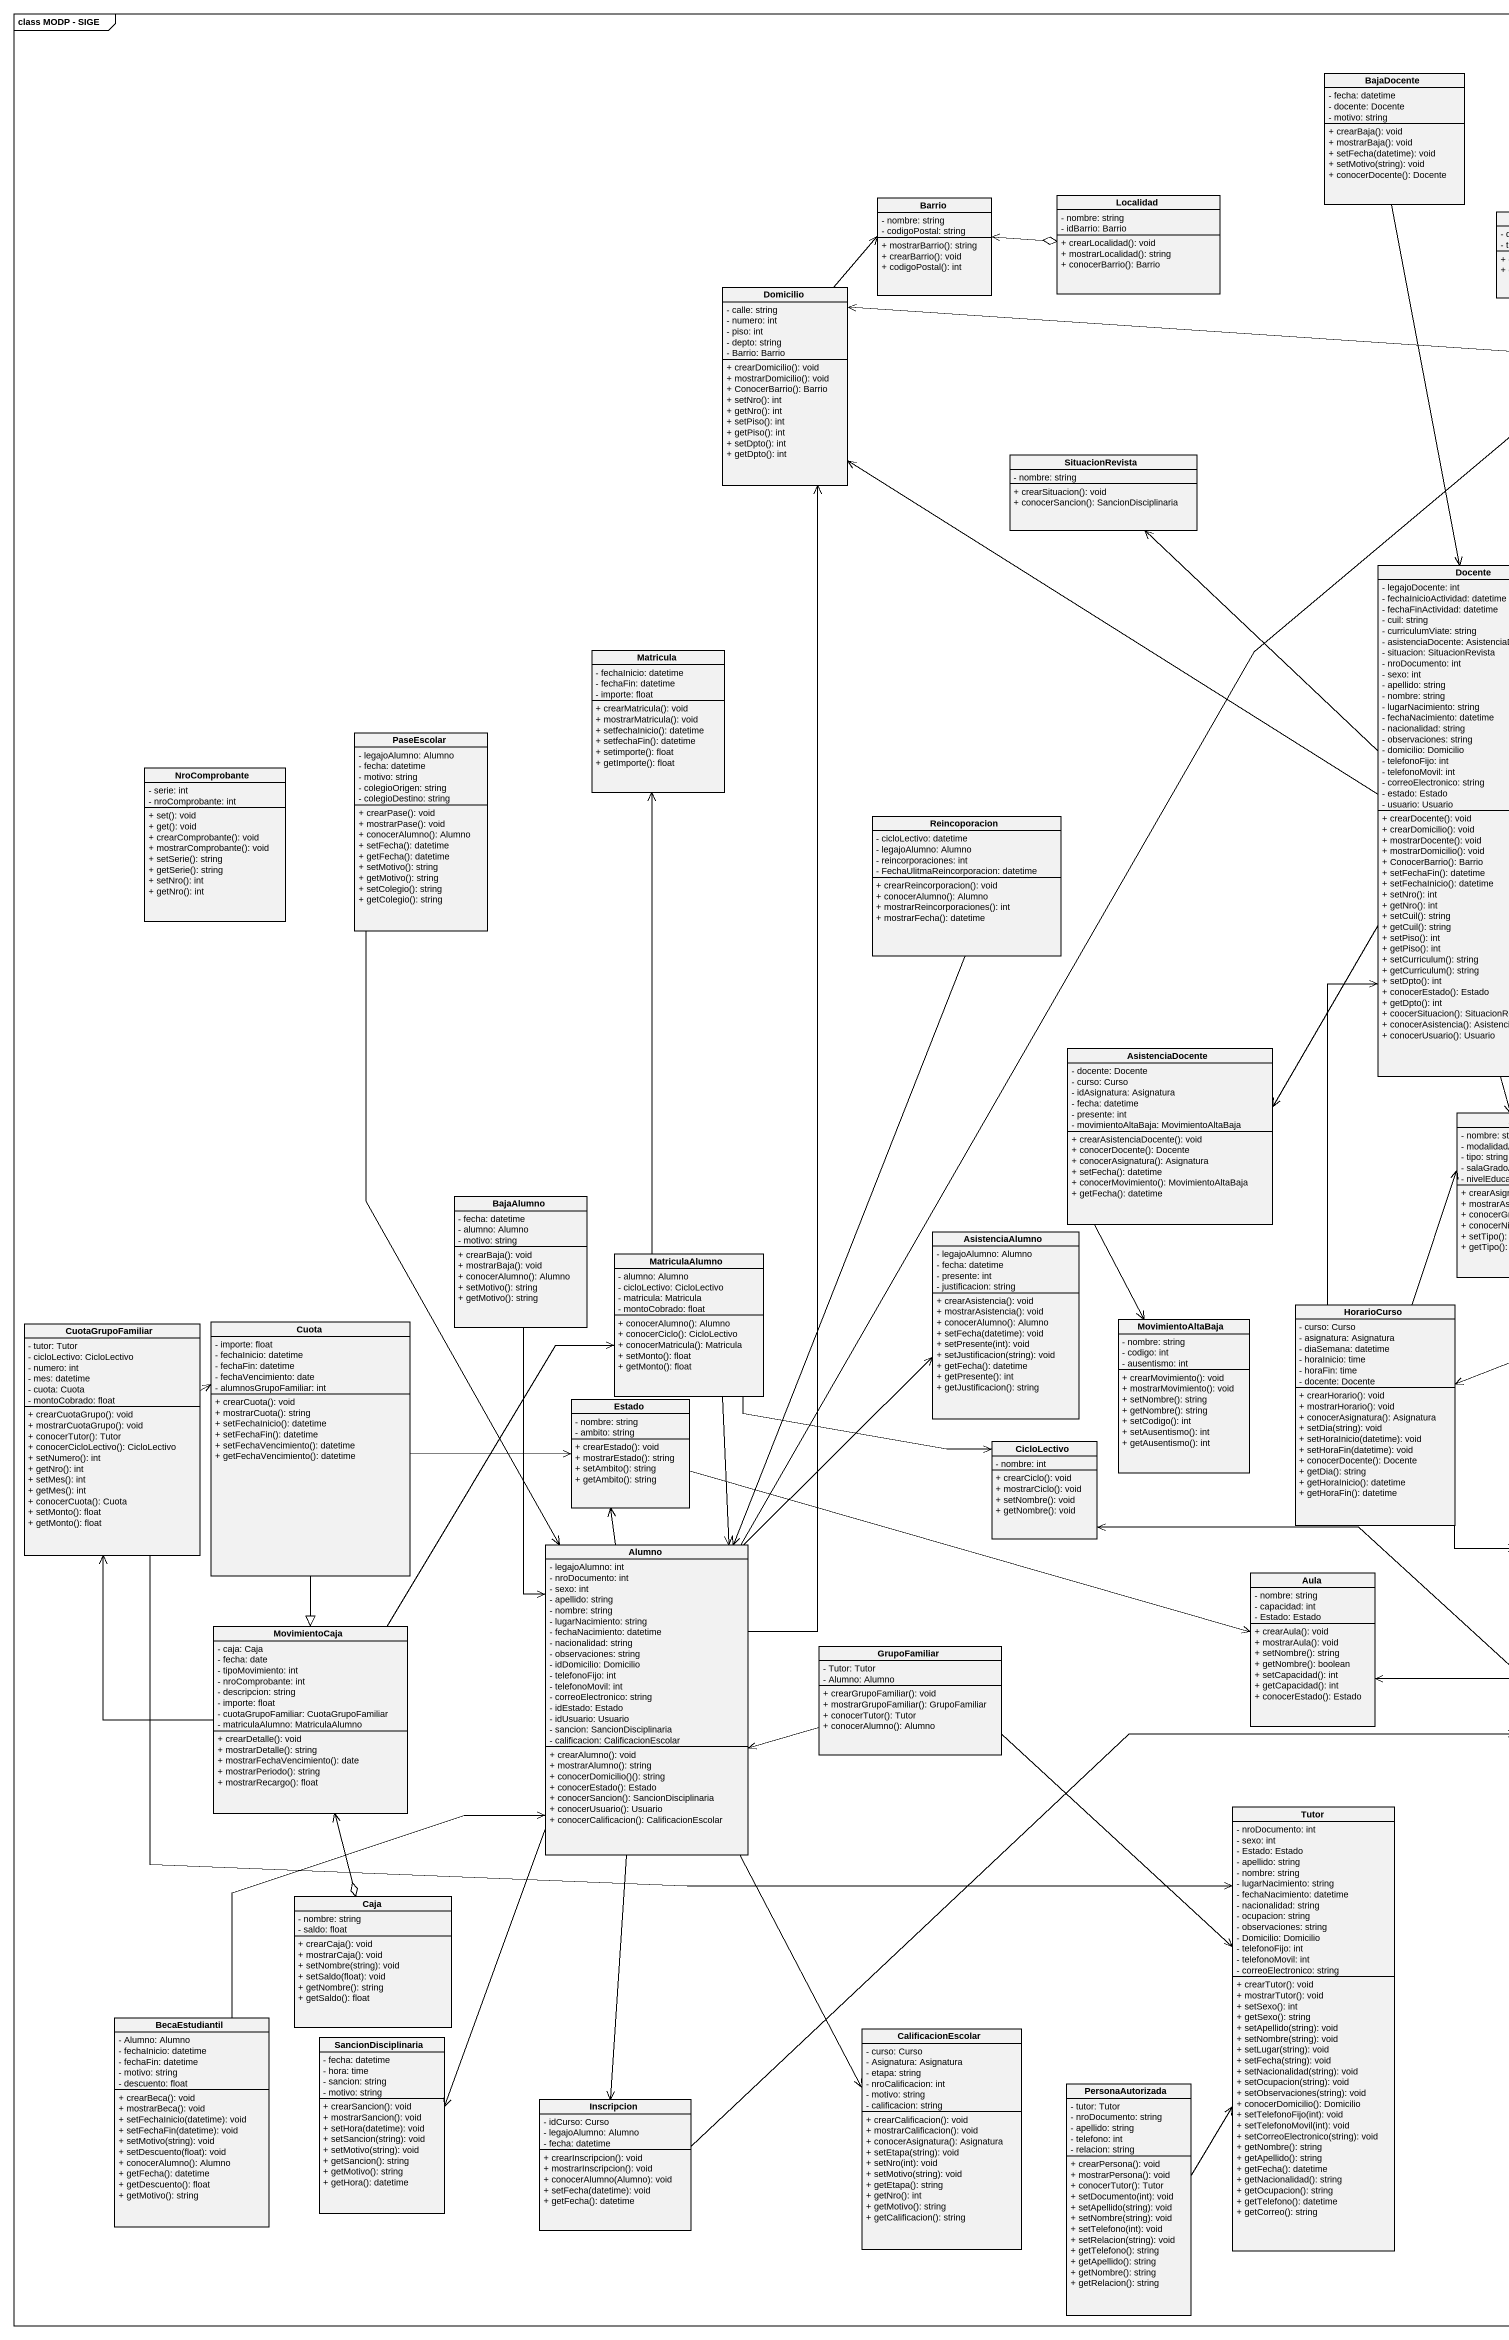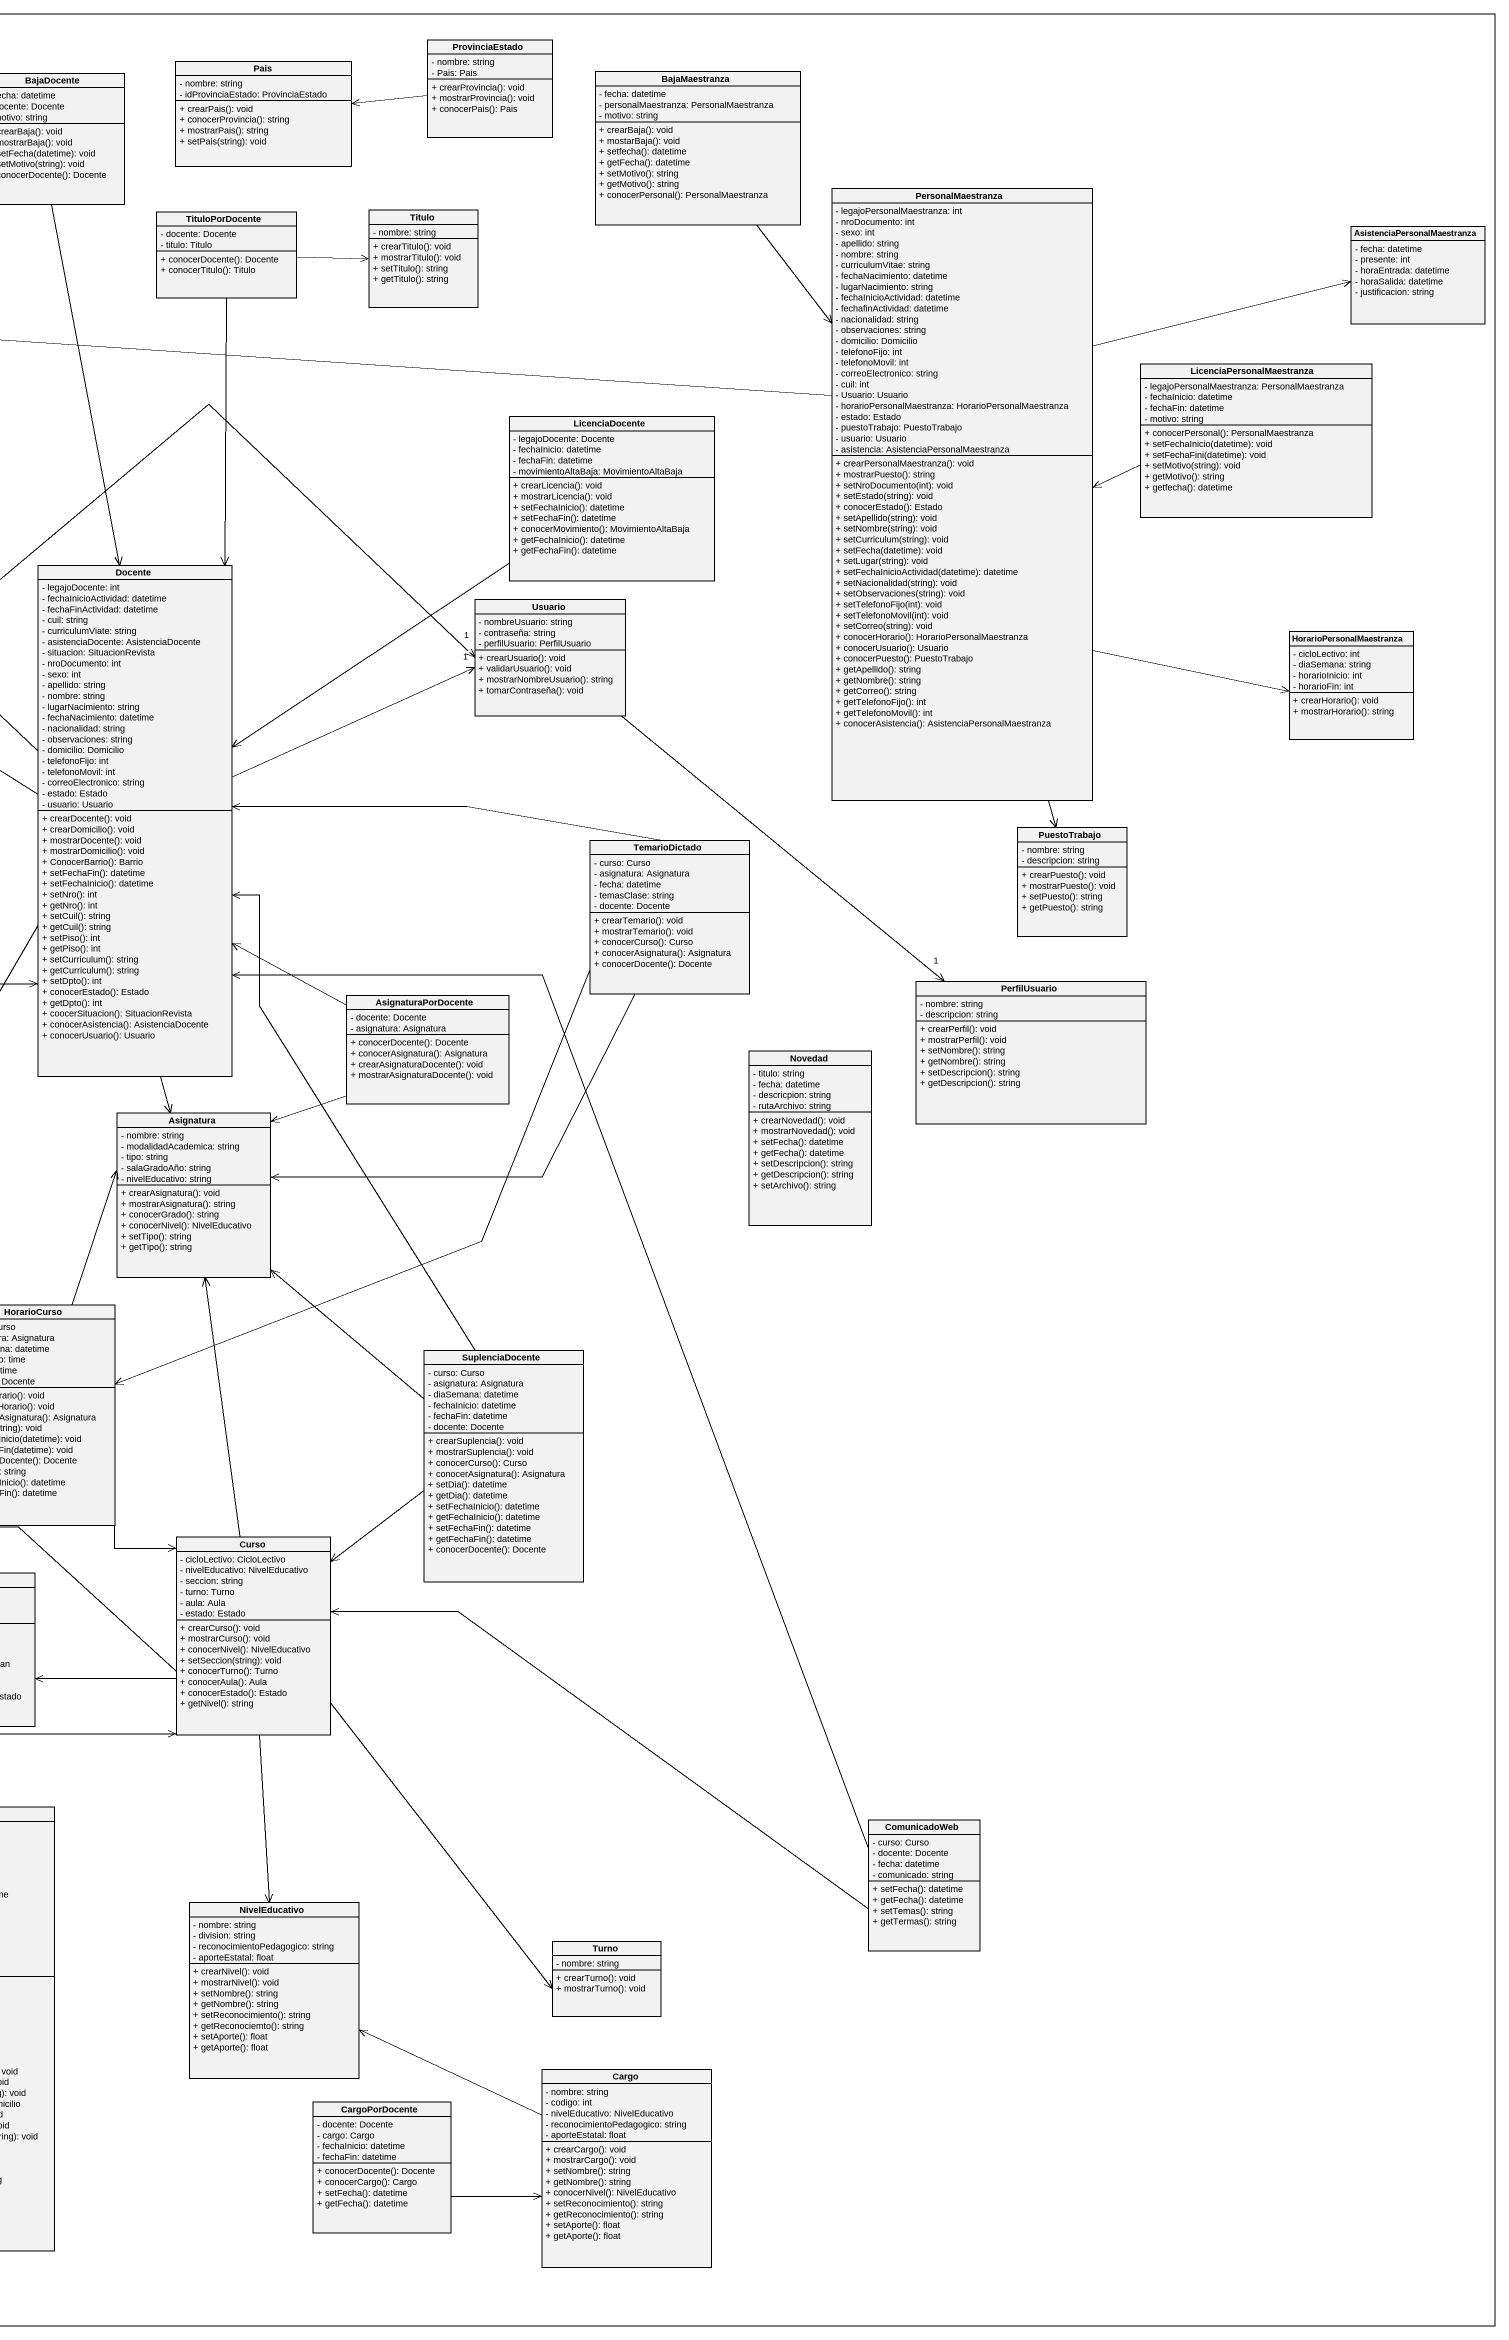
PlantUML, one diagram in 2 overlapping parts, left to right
@startuml
mainframe class MODP - SIGE
hide circle
hide empty members
skinparam classAttributeIconSize 0
class ProvinciaEstado {
  - nombre: string
  - Pais: Pais
  + crearProvincia(): void
  + mostrarProvincia(): void
  + conocerPais(): Pais
}
class BajaDocente {
  - fecha: datetime
  - docente: Docente
  - motivo: string
  + crearBaja(): void
  + mostrarBaja(): void
  + setFecha(datetime): void
  + setMotivo(string): void
  + conocerDocente(): Docente
}
class Pais {
  - nombre: string
  - idProvinciaEstado: ProvinciaEstado
  + crearPais(): void
  + conocerProvincia(): string
  + mostrarPais(): string
  + setPais(string): void
}
class BajaMaestranza {
  - fecha: datetime
  - personalMaestranza: PersonalMaestranza
  - motivo: string
  + crearBaja(): void
  + mostarBaja(): void
  + setfecha(): datetime
  + getFecha(): datetime
  + setMotivo(): string
  + getMotivo(): string
  + conocerPersonal(): PersonalMaestranza
}
class Barrio {
  - nombre: string
  - codigoPostal: string
  + mostrarBarrio(): string
  + crearBarrio(): void
  + codigoPostal(): int
}
class Localidad {
  - nombre: string
  - idBarrio: Barrio
  + crearLocalidad(): void
  + mostrarLocalidad(): string
  + conocerBarrio(): Barrio
}
class Titulo {
  - nombre: string
  + crearTitulo(): void
  + mostrarTitulo(): void
  + setTitulo(): string
  + getTitulo(): string
}
class PersonalMaestranza {
  - legajoPersonalMaestranza: int
  - nroDocumento: int
  - sexo: int
  - apellido: string
  - nombre: string
  - curriculumVitae: string
  - fechaNacimiento: datetime
  - lugarNacimiento: string
  - fechaInicioActividad: datetime
  - fechafinActividad: datetime
  - nacionalidad: string
  - observaciones: string
  - domicilio: Domicilio
  - telefonoFijo: int
  - telefonoMovil: int
  - correoElectronico: string
  - cuil: int
  - Usuario: Usuario
  - horarioPersonalMaestranza: HorarioPersonalMaestranza
  - estado: Estado
  - puestoTrabajo: PuestoTrabajo
  - usuario: Usuario
  - asistencia: AsistenciaPersonalMaestranza
  + crearPersonalMaestranza(): void
  + mostrarPuesto(): string
  + setNroDocumento(int): void
  + setEstado(string): void
  + conocerEstado(): Estado
  + setApellido(string): void
  + setNombre(string): void
  + setCurriculum(string): void
  + setFecha(datetime): void
  + setLugar(string): void
  + setFechaInicioActividad(datetime): datetime
  + setNacionalidad(string): void
  + setObservaciones(string): void
  + setTelefonoFijo(int): void
  + setTelefonoMovil(int): void
  + setCorreo(string): void
  + conocerHorario(): HorarioPersonalMaestranza
  + conocerUsuario(): Usuario
  + conocerPuesto(): PuestoTrabajo
  + getApellido(): string
  + getNombre(): string
  + getCorreo(): string
  + getTelefonoFijo(): int
  + getTelefonoMovil(): int
  + conocerAsistencia(): AsistenciaPersonalMaestranza
}
class TituloPorDocente {
  - docente: Docente
  - titulo: Titulo
  + conocerDocente(): Docente
  + conocerTitulo(): Titulo
}
class AsistenciaPersonalMaestranza {
  - fecha: datetime
  - presente: int
  - horaEntrada: datetime
  - horaSalida: datetime
  - justificacion: string
}
class Domicilio {
  - calle: string
  - numero: int
  - piso: int
  - depto: string
  - Barrio: Barrio
  + crearDomicilio(): void
  + mostrarDomicilio(): void
  + ConocerBarrio(): Barrio
  + setNro(): int
  + getNro(): int
  + setPiso(): int
  + getPiso(): int
  + setDpto(): int
  + getDpto(): int
}
class LicenciaPersonalMaestranza {
  - legajoPersonalMaestranza: PersonalMaestranza
  - fechaInicio: datetime
  - fechaFin: datetime
  - motivo: string
  + conocerPersonal(): PersonalMaestranza
  + setFechaInicio(datetime): void
  + setFechaFini(datetime): void
  + setMotivo(string): void
  + getMotivo(): string
  + getfecha(): datetime
}
class LicenciaDocente {
  - legajoDocente: Docente
  - fechaInicio: datetime
  - fechaFin: datetime
  - movimientoAltaBaja: MovimientoAltaBaja
  + crearLicencia(): void
  + mostrarLicencia(): void
  + setFechaInicio(): datetime
  + setFechaFin(): datetime
  + conocerMovimiento(): MovimientoAltaBaja
  + getFechaInicio(): datetime
  + getFechaFin(): datetime
}
class SituacionRevista {
  - nombre: string
  + crearSituacion(): void
  + conocerSancion(): SancionDisciplinaria
}
class Docente {
  - legajoDocente: int
  - fechaInicioActividad: datetime
  - fechaFinActividad: datetime
  - cuil: string
  - curriculumViate: string
  - asistenciaDocente: AsistenciaDocente
  - situacion: SituacionRevista
  - nroDocumento: int
  - sexo: int
  - apellido: string
  - nombre: string
  - lugarNacimiento: string
  - fechaNacimiento: datetime
  - nacionalidad: string
  - observaciones: string
  - domicilio: Domicilio
  - telefonoFijo: int
  - telefonoMovil: int
  - correoElectronico: string
  - estado: Estado
  - usuario: Usuario
  + crearDocente(): void
  + crearDomicilio(): void
  + mostrarDocente(): void
  + mostrarDomicilio(): void
  + ConocerBarrio(): Barrio
  + setFechaFin(): datetime
  + setFechaInicio(): datetime
  + setNro(): int
  + getNro(): int
  + setCuil(): string
  + getCuil(): string
  + setPiso(): int
  + getPiso(): int
  + setCurriculum(): string
  + getCurriculum(): string
  + setDpto(): int
  + conocerEstado(): Estado
  + getDpto(): int
  + coocerSituacion(): SituacionRevista
  + conocerAsistencia(): AsistenciaDocente
  + conocerUsuario(): Usuario
}
class Usuario {
  - nombreUsuario: string
  - contraseña: string
  - perfilUsuario: PerfilUsuario
  + crearUsuario(): void
  + validarUsuario(): void
  + mostrarNombreUsuario(): string
  + tomarContraseña(): void
}
class HorarioPersonalMaestranza {
  - cicloLectivo: int
  - diaSemana: string
  - horarioInicio: int
  - horarioFin: int
  + crearHorario(): void
  + mostrarHorario(): string
}
class Matricula {
  - fechaInicio: datetime
  - fechaFin: datetime
  - importe: float
  + crearMatricula(): void
  + mostrarMatricula(): void
  + setfechaInicio(): datetime
  + setfechaFin(): datetime
  + setimporte(): float
  + getImporte(): float
}
class PaseEscolar {
  - legajoAlumno: Alumno
  - fecha: datetime
  - motivo: string
  - colegioOrigen: string
  - colegioDestino: string
  + crearPase(): void
  + mostrarPase(): void
  + conocerAlumno(): Alumno
  + setFecha(): datetime
  + getFecha(): datetime
  + setMotivo(): string
  + getMotivo(): string
  + setColegio(): string
  + getColegio(): string
}
class NroComprobante {
  - serie: int
  - nroComprobante: int
  + set(): void
  + get(): void
  + crearComprobante(): void
  + mostrarComprobante(): void
  + setSerie(): string
  + getSerie(): string
  + setNro(): int
  + getNro(): int
}
class Reincoporacion {
  - cicloLectivo: datetime
  - legajoAlumno: Alumno
  - reincorporaciones: int
  - FechaUlitmaReincorporacion: datetime
  + crearReincorporacion(): void
  + conocerAlumno(): Alumno
  + mostrarReincorporaciones(): int
  + mostrarFecha(): datetime
}
class PuestoTrabajo {
  - nombre: string
  - descripcion: string
  + crearPuesto(): void
  + mostrarPuesto(): void
  + setPuesto(): string
  + getPuesto(): string
}
class TemarioDictado {
  - curso: Curso
  - asignatura: Asignatura
  - fecha: datetime
  - temasClase: string
  - docente: Docente
  + crearTemario(): void
  + mostrarTemario(): void
  + conocerCurso(): Curso
  + conocerAsignatura(): Asignatura
  + conocerDocente(): Docente
}
class PerfilUsuario {
  - nombre: string
  - descripcion: string
  + crearPerfil(): void
  + mostrarPerfil(): void
  + setNombre(): string
  + getNombre(): string
  + setDescripcion(): string
  + getDescripcion(): string
}
class AsignaturaPorDocente {
  - docente: Docente
  - asignatura: Asignatura
  + conocerDocente(): Docente
  + conocerAsignatura(): Asignatura
  + crearAsignaturaDocente(): void
  + mostrarAsignaturaDocente(): void
}
class AsistenciaDocente {
  - docente: Docente
  - curso: Curso
  - idAsignatura: Asignatura
  - fecha: datetime
  - presente: int
  - movimientoAltaBaja: MovimientoAltaBaja
  + crearAsistenciaDocente(): void
  + conocerDocente(): Docente
  + conocerAsignatura(): Asignatura
  + setFecha(): datetime
  + conocerMovimiento(): MovimientoAltaBaja
  + getFecha(): datetime
}
class Novedad {
  - titulo: string
  - fecha: datetime
  - descricpion: string
  - rutaArchivo: string
  + crearNovedad(): void
  + mostrarNovedad(): void
  + setFecha(): datetime
  + getFecha(): datetime
  + setDescripcion(): string
  + getDescripcion(): string
  + setArchivo(): string
}
class Asignatura {
  - nombre: string
  - modalidadAcademica: string
  - tipo: string
  - salaGradoAño: string
  - nivelEducativo: string
  + crearAsignatura(): void
  + mostrarAsignatura(): string
  + conocerGrado(): string
  + conocerNivel(): NivelEducativo
  + setTipo(): string
  + getTipo(): string
}
class BajaAlumno {
  - fecha: datetime
  - alumno: Alumno
  - motivo: string
  + crearBaja(): void
  + mostrarBaja(): void
  + conocerAlumno(): Alumno
  + setMotivo(): string
  + getMotivo(): string
}
class MatriculaAlumno {
  - alumno: Alumno
  - cicloLectivo: CicloLectivo
  - matricula: Matricula
  - montoCobrado: float
  + conocerAlumno(): Alumno
  + conocerCiclo(): CicloLectivo
  + conocerMatricula(): Matricula
  + setMonto(): float
  + getMonto(): float
}
class AsistenciaAlumno {
  - legajoAlumno: Alumno
  - fecha: datetime
  - presente: int
  - justificacion: string
  + crearAsistencia(): void
  + mostrarAsistencia(): void
  + conocerAlumno(): Alumno
  + setFecha(datetime): void
  + setPresente(int): void
  + setJustificacion(string): void
  + getFecha(): datetime
  + getPresente(): int
  + getJustificacion(): string
}
class CuotaGrupoFamiliar {
  - tutor: Tutor
  - cicloLectivo: CicloLectivo
  - numero: int
  - mes: datetime
  - cuota: Cuota
  - montoCobrado: float
  + crearCuotaGrupo(): void
  + mostrarCuotaGrupo(): void
  + conocerTutor(): Tutor
  + conocerCicloLectivo(): CicloLectivo
  + setNumero(): int
  + getNro(): int
  + setMes(): int
  + getMes(): int
  + conocerCuota(): Cuota
  + setMonto(): float
  + getMonto(): float
}
class Cuota {
  - importe: float
  - fechaInicio: datetime
  - fechaFin: datetime
  - fechaVencimiento: date
  - alumnosGrupoFamiliar: int
  + crearCuota(): void
  + mostrarCuota(): string
  + setFechaInicio(): datetime
  + setFechaFin(): datetime
  + setFechaVencimiento(): datetime
  + getFechaVencimiento(): datetime
}
class MovimientoAltaBaja {
  - nombre: string
  - codigo: int
  - ausentismo: int
  + crearMovimiento(): void
  + mostrarMovimiento(): void
  + setNombre(): string
  + getNombre(): string
  + setCodigo(): int
  + setAusentismo(): int
  + getAusentismo(): int
}
class HorarioCurso {
  - curso: Curso
  - asignatura: Asignatura
  - diaSemana: datetime
  - horaInicio: time
  - horaFin: time
  - docente: Docente
  + crearHorario(): void
  + mostrarHorario(): void
  + conocerAsignatura(): Asignatura
  + setDia(string): void
  + setHoraInicio(datetime): void
  + setHoraFin(datetime): void
  + conocerDocente(): Docente
  + getDia(): string
  + getHoraInicio(): datetime
  + getHoraFin(): datetime
}
class SuplenciaDocente {
  - curso: Curso
  - asignatura: Asignatura
  - diaSemana: datetime
  - fechaInicio: datetime
  - fechaFin: datetime
  - docente: Docente
  + crearSuplencia(): void
  + mostrarSuplencia(): void
  + conocerCurso(): Curso
  + conocerAsignatura(): Asignatura
  + setDia(): datetime
  + getDia(): datetime
  + setFechaInicio(): datetime
  + getFechaInicio(): datetime
  + setFechaFin(): datetime
  + getFechaFin(): datetime
  + conocerDocente(): Docente
}
class Estado {
  - nombre: string
  - ambito: string
  + crearEstado(): void
  + mostrarEstado(): string
  + setAmbito(): string
  + getAmbito(): string
}
class CicloLectivo {
  - nombre: int
  + crearCiclo(): void
  + mostrarCiclo(): void
  + setNombre(): void
  + getNombre(): void
}
class Alumno {
  - legajoAlumno: int
  - nroDocumento: int
  - sexo: int
  - apellido: string
  - nombre: string
  - lugarNacimiento: string
  - fechaNacimiento: datetime
  - nacionalidad: string
  - observaciones: string
  - idDomicilio: Domicilio
  - telefonoFijo: int
  - telefonoMovil: int
  - correoElectronico: string
  - idEstado: Estado
  - idUsuario: Usuario
  - sancion: SancionDisciplinaria
  - calificacion: CalificacionEscolar
  + crearAlumno(): void
  + mostrarAlumno(): string
  + conocerDomicilio()(): string
  + conocerEstado(): Estado
  + conocerSancion(): SancionDisciplinaria
  + conocerUsuario(): Usuario
  + conocerCalificacion(): CalificacionEscolar
}
class Curso {
  - cicloLectivo: CicloLectivo
  - nivelEducativo: NivelEducativo
  - seccion: string
  - turno: Turno
  - aula: Aula
  - estado: Estado
  + crearCurso(): void
  + mostrarCurso(): void
  + conocerNivel(): NivelEducativo
  + setSeccion(string): void
  + conocerTurno(): Turno
  + conocerAula(): Aula
  + conocerEstado(): Estado
  + getNivel(): string
}
class Aula {
  - nombre: string
  - capacidad: int
  - Estado: Estado
  + crearAula(): void
  + mostrarAula(): void
  + setNombre(): string
  + getNombre(): boolean
  + setCapacidad(): int
  + getCapacidad(): int
  + conocerEstado(): Estado
}
class MovimientoCaja {
  - caja: Caja
  - fecha: date
  - tipoMovimiento: int
  - nroComprobante: int
  - descripcion: string
  - importe: float
  - cuotaGrupoFamiliar: CuotaGrupoFamiliar
  - matriculaAlumno: MatriculaAlumno
  + crearDetalle(): void
  + mostrarDetalle(): string
  + mostrarFechaVencimiento(): date
  + mostrarPeriodo(): string
  + mostrarRecargo(): float
}
class GrupoFamiliar {
  - Tutor: Tutor
  - Alumno: Alumno
  + crearGrupoFamiliar(): void
  + mostrarGrupoFamiliar(): GrupoFamiliar
  + conocerTutor(): Tutor
  + conocerAlumno(): Alumno
}
class Tutor {
  - nroDocumento: int
  - sexo: int
  - Estado: Estado
  - apellido: string
  - nombre: string
  - lugarNacimiento: string
  - fechaNacimiento: datetime
  - nacionalidad: string
  - ocupacion: string
  - observaciones: string
  - Domicilio: Domicilio
  - telefonoFijo: int
  - telefonoMovil: int
  - correoElectronico: string
  + crearTutor(): void
  + mostrarTutor(): void
  + setSexo(): int
  + getSexo(): string
  + setApellido(string): void
  + setNombre(string): void
  + setLugar(string): void
  + setFecha(string): void
  + setNacionalidad(string): void
  + setOcupacion(string): void
  + setObservaciones(string): void
  + conocerDomicilio(): Domicilio
  + setTelefonoFijo(int): void
  + setTelefonoMovil(int): void
  + setCorreoElectronico(string): void
  + getNombre(): string
  + getApellido(): string
  + getFecha(): datetime
  + getNacionalidad(): string
  + getOcupacion(): string
  + getTelefono(): datetime
  + getCorreo(): string
}
class ComunicadoWeb {
  - curso: Curso
  - docente: Docente
  - fecha: datetime
  - comunicado: string
  + setFecha(): datetime
  + getFecha(): datetime
  + setTemas(): string
  + getTermas(): string
}
class Caja {
  - nombre: string
  - saldo: float
  + crearCaja(): void
  + mostrarCaja(): void
  + setNombre(string): void
  + setSaldo(float): void
  + getNombre(): string
  + getSaldo(): float
}
class NivelEducativo {
  - nombre: string
  - division: string
  - reconocimientoPedagogico: string
  - aporteEstatal: float
  + crearNivel(): void
  + mostrarNivel(): void
  + setNombre(): string
  + getNombre(): string
  + setReconocimiento(): string
  + getReconociemto(): string
  + setAporte(): float
  + getAporte(): float
}
class Turno {
  - nombre: string
  + crearTurno(): void
  + mostrarTurno(): void
}
class BecaEstudiantil {
  - Alumno: Alumno
  - fechaInicio: datetime
  - fechaFin: datetime
  - motivo: string
  - descuento: float
  + crearBeca(): void
  + mostrarBeca(): void
  + setFechaInicio(datetime): void
  + setFechaFin(datetime): void
  + setMotivo(string): void
  + setDescuento(float): void
  + conocerAlumno(): Alumno
  + getFecha(): datetime
  + getDescuento(): float
  + getMotivo(): string
}
class CalificacionEscolar {
  - curso: Curso
  - Asignatura: Asignatura
  - etapa: string
  - nroCalificacion: int
  - motivo: string
  - calificacion: string
  + crearCalificacion(): void
  + mostrarCalificacion(): void
  + conocerAsignatura(): Asignatura
  + setEtapa(string): void
  + setNro(int): void
  + setMotivo(string): void
  + getEtapa(): string
  + getNro(): int
  + getMotivo(): string
  + getCalificacion(): string
}
class SancionDisciplinaria {
  - fecha: datetime
  - hora: time
  - sancion: string
  - motivo: string
  + crearSancion(): void
  + mostrarSancion(): void
  + setHora(datetime): void
  + setSancion(string): void
  + setMotivo(string): void
  + getSancion(): string
  + getMotivo(): string
  + getHora(): datetime
}
class Inscripcion {
  - idCurso: Curso
  - legajoAlumno: Alumno
  - fecha: datetime
  + crearInscripcion(): void
  + mostrarInscripcion(): void
  + conocerAlumno(Alumno): void
  + setFecha(datetime): void
  + getFecha(): datetime
}
class PersonaAutorizada {
  - tutor: Tutor
  - nroDocumento: string
  - apellido: string
  - telefono: int
  - relacion: string
  + crearPersona(): void
  + mostrarPersona(): void
  + conocerTutor(): Tutor
  + setDocumento(int): void
  + setApellido(string): void
  + setNombre(string): void
  + setTelefono(int): void
  + setRelacion(string): void
  + getTelefono(): string
  + getApellido(): string
  + getNombre(): string
  + getRelacion(): string
}
class CargoPorDocente {
  - docente: Docente
  - cargo: Cargo
  - fechaInicio: datetime
  - fechaFin: datetime
  + conocerDocente(): Docente
  + conocerCargo(): Cargo
  + setFecha(): datetime
  + getFecha(): datetime
}
class Cargo {
  - nombre: string
  - codigo: int
  - nivelEducativo: NivelEducativo
  - reconocimientoPedagogico: string
  - aporteEstatal: float
  + crearCargo(): void
  + mostrarCargo(): void
  + setNombre(): string
  + getNombre(): string
  + conocerNivel(): NivelEducativo
  + setReconocimiento(): string
  + getReconocimiento(): string
  + setAporte(): float
  + getAporte(): float
}
ProvinciaEstado -left-> Pais
BajaMaestranza --> PersonalMaestranza
Barrio <-right-o Localidad
PersonalMaestranza -right-> AsistenciaPersonalMaestranza
PersonalMaestranza -left-> Domicilio
PersonalMaestranza -right-> HorarioPersonalMaestranza
PersonalMaestranza --> PuestoTrabajo
TituloPorDocente -right-> Titulo
TituloPorDocente --> Docente
Domicilio -up-> Barrio
LicenciaPersonalMaestranza -left-> PersonalMaestranza
Docente <-up- BajaDocente
Docente -up-> Domicilio
Docente <-up- LicenciaDocente
Docente -up-> SituacionRevista
Docente -right-> "1" Usuario
Docente --> AsistenciaDocente
Docente --> Asignatura
Usuario --> "1" PerfilUsuario
Matricula <-- MatriculaAlumno
PaseEscolar --> Alumno
Reincoporacion --> Alumno
TemarioDictado -left-> Docente
TemarioDictado -left-> Asignatura
TemarioDictado --> HorarioCurso
AsignaturaPorDocente -up-> Docente
AsignaturaPorDocente --> Asignatura
AsistenciaDocente --> MovimientoAltaBaja
MatriculaAlumno --> Alumno
CuotaGrupoFamiliar -right-> Cuota
CuotaGrupoFamiliar -right-> Tutor
Cuota -right-> Estado
Cuota --|> MovimientoCaja
HorarioCurso -up-> Docente
HorarioCurso -up-> Asignatura
HorarioCurso --> Curso
SuplenciaDocente -up-> Docente
SuplenciaDocente -up-> Asignatura
SuplenciaDocente --> Curso
Estado -right-> Aula
CicloLectivo <-left- MatriculaAlumno
Alumno -up-> Domicilio
Alumno -up-> "1" Usuario
Alumno <-up- BajaAlumno
Alumno -up-> AsistenciaAlumno
Alumno -up-> Estado
Alumno --> Inscripcion
Curso -up-> Asignatura
Curso -left-> CicloLectivo
Curso -left-> Aula
Curso --> NivelEducativo
Curso --> Turno
MovimientoCaja -up-> MatriculaAlumno
MovimientoCaja -up-> CuotaGrupoFamiliar
MovimientoCaja <--o Caja
GrupoFamiliar -left-> Alumno
GrupoFamiliar --> Tutor
Tutor <-- PersonaAutorizada
ComunicadoWeb -up-> Docente
ComunicadoWeb -left-> Curso
BecaEstudiantil -up-> Alumno
CalificacionEscolar <-up- Alumno
SancionDisciplinaria <-up- Alumno
Inscripcion -right-> Curso
CargoPorDocente -right-> Cargo
Cargo -left-> NivelEducativo
@enduml
